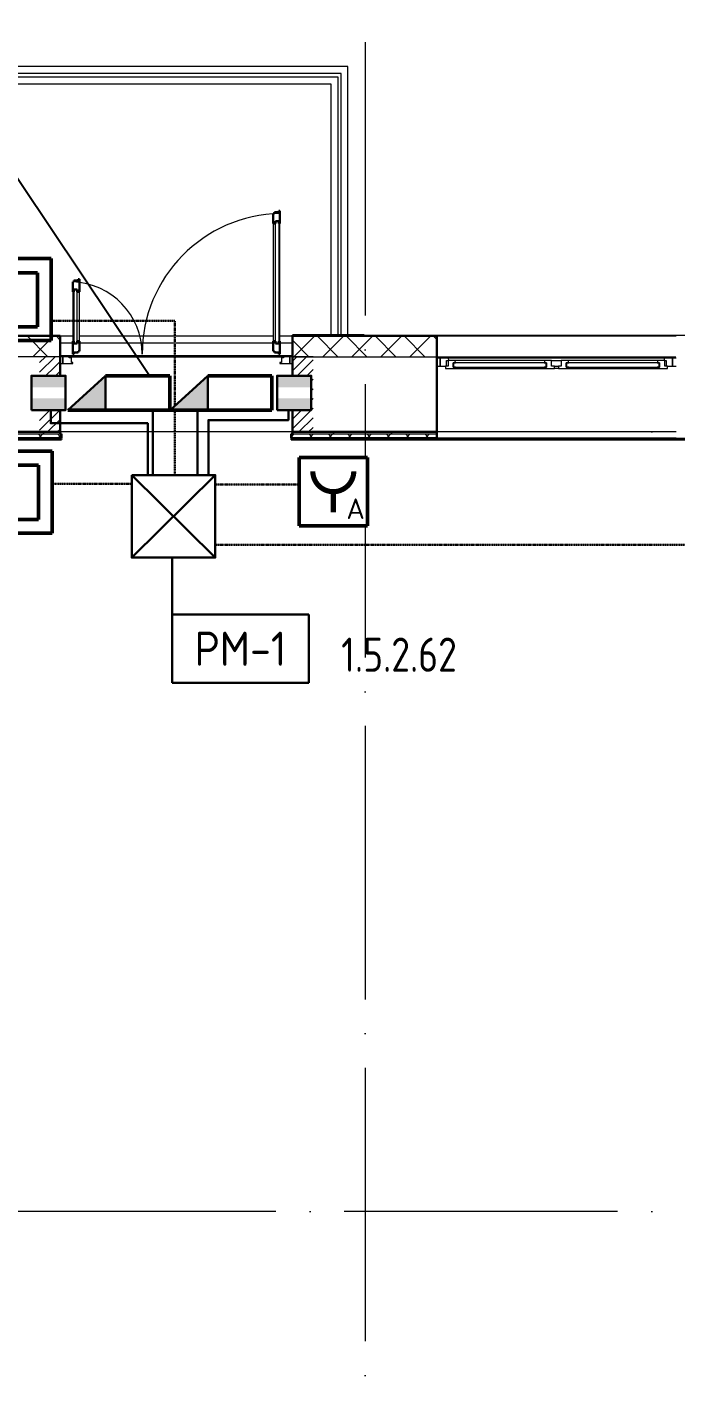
# Model space of a CAD drawing. Header units: millimetres. Extents: x -325553 to 627452, y -28539 to 738858.
# Drawn here: x 111744 to 116491, y 191693 to 201580 of the extents above; entities that cross this region are included whole.
import ezdxf
from ezdxf.enums import TextEntityAlignment as Align

# ---------------------------------------------------------------- set-up
doc = ezdxf.new("R2010")
doc.units = ezdxf.units.MM
doc.set_wipeout_variables(frame=1)
for name, pattern in [('ADSK_Линия сетки', [25, 20, -2.5, 0, -2.5]), ('ADSK_Штриховая_ш2 п1_5', [4.5, 3, -1.5]), ('штриховаяX2', [1.5, 1, -0.5])]:
    doc.linetypes.add(name, pattern=pattern)
for name, color, linetype, lineweight in [('_ Окна', 7, 'Continuous', 9), ('RC-Извещатели_охранные', 5, 'Continuous', 30), ('RC-Линии_связи-Адресные', 5, 'Continuous', 30), ('RC-Прочее_оборудование', 5, 'Continuous', 30), ('Двери', 252, 'Continuous', 9), ('Лестницы', 252, 'Continuous', 9), ('Ограждение', 252, 'Continuous', 9), ('Окна', 252, 'Continuous', 9), ('Оси', 252, 'Continuous', 9), ('СКУД', 1, 'Continuous', 30), ('Стены внутренние', 7, 'Continuous', 18), ('Стены наружные', 7, 'Continuous', 18), ('Стены штриховка', 7, 'Continuous', 9)]:
    doc.layers.add(name, color=color, linetype=linetype, lineweight=lineweight)
doc.layers.add('Двери открывание', color=7, linetype='Continuous', lineweight=9, true_color=0xc0c0c0)
doc.styles.add('ISOCPEUR', font='isocpeur.ttf', dxfattribs={"width": 0.9, "height": 350})
doc.styles.add('RubezhCAD', font='', dxfattribs={"oblique": 10})
doc.styles.get("Standard").update_dxf_attribs({"font": ''})
doc.styles.get('RubezhCAD').set_extended_font_data('GOST type A')
doc.styles.get('Standard').set_extended_font_data('GOST type B')

# ---------------------------------------------------------------- blocks, each defined once
blk = doc.blocks.new('2 этаж')
at = {"layer": 'Двери', "lineweight": 18, "true_color": 0x636466}
h = blk.add_hatch(dxfattribs=at)
h.set_pattern_fill('FP_2', color=251, style=0, pattern_type=2)
h.set_pattern_definition([(45, (111971.006, 28635.747), (-35.3553, 35.3553), [])])
h.paths.add_polyline_path([(113096, 28360.7), (113096, 28910.7), (112946, 28910.7), (112946, 28360.7)])
h.paths.add_polyline_path([(111096, 28360.7), (111246, 28360.7), (111246, 28910.7), (111096, 28910.7), (111096, 28383.2)])
at = {"layer": '_ Окна', "color": 251, "true_color": 0x636466}
for p, q in [((114026, 28900.7), (114001, 28900.7)), ((114026, 28842.7), (114026, 28900.7)), ((115751, 28900.7), (115726, 28900.7)), ((115726, 28900.7), (115726, 28842.7)), ((114001, 28842.7), (114026, 28842.7)), ((114124, 28866.7), (114121, 28866.7)), ((114121, 28866.7), (114121, 28834.7)), ((114121, 28834.7), (114124, 28834.7)), ((114801, 28866.7), (114124, 28866.7)), ((114124, 28866.7), (114124, 28834.7)), ((114124, 28834.7), (114124, 28866.7)), ((114124, 28834.7), (114801, 28834.7)), ((114801, 28834.7), (114801, 28866.7)), ((114801, 28866.7), (114801, 28834.7)), ((114804, 28866.7), (114801, 28866.7)), ((114801, 28834.7), (114804, 28834.7)), ((114804, 28834.7), (114804, 28866.7)), ((114951, 28866.7), (114948, 28866.7)), ((114948, 28866.7), (114948, 28834.7)), ((114948, 28834.7), (114951, 28834.7)), ((115628, 28866.7), (114951, 28866.7)), ((114951, 28866.7), (114951, 28834.7)), ((114951, 28834.7), (114951, 28866.7)), ((114951, 28834.7), (115628, 28834.7)), ((115628, 28834.7), (115628, 28866.7)), ((115628, 28866.7), (115628, 28834.7)), ((115631, 28866.7), (115628, 28866.7)), ((115628, 28834.7), (115631, 28834.7)), ((115631, 28834.7), (115631, 28866.7)), ((115726, 28842.7), (115751, 28842.7))]:
    blk.add_line(p, q, dxfattribs=at)
at = {"layer": '_ Окна', "color": 251, "lineweight": 18, "true_color": 0x636466}
for p, q in [((114085.5, 28900.7), (114026, 28900.7)), ((114026, 28900.7), (114026, 28842.7)), ((114072, 28842.7), (114072, 28883.7)), ((114072, 28883.7), (114084, 28883.7)), ((114084, 28883.7), (114084, 28842.7)), ((114134.5, 28883.7), (114084, 28883.7)), ((114090, 28883.7), (114085.5, 28900.7)), ((114139, 28866.7), (114134.5, 28883.7)), ((114790.6, 28883.7), (114786, 28866.7)), ((114841, 28883.7), (114790.6, 28883.7)), ((114841, 28842.7), (114841, 28883.7)), ((114911, 28883.7), (114911, 28842.7)), ((114961.5, 28883.7), (114911, 28883.7)), ((114966, 28866.7), (114961.5, 28883.7)), ((115617.6, 28883.7), (115613, 28866.7)), ((115668, 28883.7), (115617.6, 28883.7)), ((115666.6, 28900.7), (115662, 28883.7)), ((115726, 28900.7), (115666.6, 28900.7)), ((115668, 28842.7), (115668, 28883.7)), ((115668, 28883.7), (115680, 28883.7)), ((115680, 28883.7), (115680, 28842.7)), ((115726, 28842.7), (115726, 28900.7)), ((114026, 28842.7), (114064, 28842.7)), ((114084, 28842.7), (114064, 28842.7)), ((114064, 28842.7), (114064, 28825.7)), ((114064, 28825.7), (114120, 28825.7)), ((114120, 28825.7), (114121, 28826.7)), ((114121, 28834.7), (114121, 28866.7)), ((114121, 28866.7), (114139, 28866.7)), ((114139, 28834.7), (114121, 28834.7)), ((114121, 28826.7), (114122, 28825.7)), ((114122, 28825.7), (114136.6, 28825.7)), ((114136.6, 28825.7), (114139, 28834.7)), ((114786, 28866.7), (114804, 28866.7)), ((114804, 28834.7), (114786, 28834.7)), ((114786, 28834.7), (114788.4, 28825.7)), ((114788.4, 28825.7), (114803, 28825.7)), ((114803, 28825.7), (114804, 28826.7)), ((114804, 28866.7), (114804, 28834.7)), ((114804, 28826.7), (114805, 28825.7)), ((114805, 28825.7), (114861, 28825.7)), ((114861, 28842.7), (114841, 28842.7)), ((114861, 28825.7), (114861, 28842.7)), ((114911, 28842.7), (114891, 28842.7)), ((114891, 28842.7), (114891, 28825.7)), ((114891, 28825.7), (114947, 28825.7)), ((114947, 28825.7), (114948, 28826.7)), ((114948, 28834.7), (114948, 28866.7)), ((114948, 28866.7), (114966, 28866.7)), ((114966, 28834.7), (114948, 28834.7)), ((114948, 28826.7), (114949, 28825.7)), ((114949, 28825.7), (114963.6, 28825.7)), ((114963.6, 28825.7), (114966, 28834.7)), ((115613, 28866.7), (115631, 28866.7)), ((115631, 28834.7), (115613, 28834.7)), ((115613, 28834.7), (115615.4, 28825.7)), ((115615.4, 28825.7), (115630, 28825.7)), ((115630, 28825.7), (115631, 28826.7)), ((115631, 28866.7), (115631, 28834.7)), ((115631, 28826.7), (115632, 28825.7)), ((115632, 28825.7), (115688, 28825.7)), ((115688, 28842.7), (115668, 28842.7)), ((115688, 28825.7), (115688, 28842.7)), ((115688, 28842.7), (115726, 28842.7))]:
    blk.add_line(p, q, dxfattribs=at)
at = {"layer": 'Двери', "color": 251, "lineweight": 30, "true_color": 0x636466}
for p, q in [((112813, 29958.7), (112804, 29958.7)), ((112804, 29958.7), (112804, 29884.7)), ((112845, 29968.7), (112813, 29968.7)), ((112813, 29968.7), (112813, 29958.7)), ((112854, 29978.7), (112845, 29978.7)), ((112845, 29978.7), (112845, 29968.7)), ((112854, 29884.7), (112854, 29978.7)), ((112804, 29884.7), (112821, 29884.7)), ((112821, 29884.7), (112821, 29902.7)), ((112821, 29902.7), (112845, 29902.7)), ((112845, 29902.7), (112845, 29884.7)), ((112845, 29884.7), (112854, 29884.7)), ((111379, 29468.7), (111347, 29468.7)), ((111347, 29468.7), (111347, 29458.7)), ((111388, 29478.7), (111379, 29478.7)), ((111379, 29478.7), (111379, 29468.7)), ((111388, 29384.7), (111388, 29478.7)), ((111347, 29458.7), (111338, 29458.7)), ((111338, 29458.7), (111338, 29384.7)), ((111347, 29384.7), (111338, 29384.7)), ((111347, 29402.7), (111347, 29384.7)), ((111371, 29402.7), (111347, 29402.7)), ((111371, 29384.7), (111371, 29402.7)), ((111388, 29384.7), (111371, 29384.7)), ((111338, 29024.7), (111338, 28930.7)), ((111347, 29024.7), (111338, 29024.7)), ((111347, 29006.7), (111347, 29024.7)), ((111371, 29006.7), (111347, 29006.7)), ((111371, 29024.7), (111371, 29006.7)), ((111388, 29024.7), (111371, 29024.7)), ((111388, 28950.7), (111388, 29024.7)), ((112804, 29024.7), (112804, 28950.7)), ((112804, 29024.7), (112821, 29024.7)), ((112821, 29024.7), (112821, 29006.7)), ((112821, 29006.7), (112845, 29006.7)), ((112845, 29024.7), (112854, 29024.7)), ((112845, 29006.7), (112845, 29024.7)), ((112854, 28930.7), (112854, 29024.7)), ((111338, 28930.7), (111347, 28930.7)), ((111347, 28930.7), (111347, 28940.7)), ((111347, 28940.7), (111379, 28940.7)), ((111379, 28940.7), (111379, 28950.7)), ((111379, 28950.7), (111388, 28950.7)), ((112804, 28950.7), (112813, 28950.7)), ((112813, 28950.7), (112813, 28940.7)), ((112813, 28940.7), (112845, 28940.7)), ((112845, 28940.7), (112845, 28930.7)), ((112845, 28930.7), (112854, 28930.7))]:
    blk.add_line(p, q, dxfattribs=at)
at = {"layer": 'Двери', "color": 251, "true_color": 0x636466}
for p, q in [((112804, 29884.7), (112804, 29024.7)), ((112821, 29006.7), (112821, 29902.7)), ((112821, 29902.7), (112845, 29902.7)), ((112845, 29902.7), (112845, 29006.7)), ((112854, 29024.7), (112854, 29884.7)), ((111338, 29384.7), (111338, 29024.7)), ((111347, 29402.7), (111347, 29006.7)), ((111371, 29402.7), (111347, 29402.7)), ((111371, 29006.7), (111371, 29402.7)), ((111388, 29024.7), (111388, 29384.7)), ((111347, 29006.7), (111371, 29006.7)), ((112845, 29006.7), (112821, 29006.7)), ((111246, 28910.7), (111246, 28860.7)), ((111266, 28910.7), (111246, 28910.7)), ((111266, 28860.7), (111266, 28910.7)), ((111313, 28910.7), (111266, 28910.7)), ((111266, 28910.7), (111266, 28860.7)), ((111313, 28901.7), (111313, 28910.7)), ((111328, 28901.7), (111313, 28901.7)), ((111328, 28869.7), (111328, 28901.7)), ((112879, 28901.7), (112864, 28901.7)), ((112864, 28901.7), (112864, 28869.7)), ((112879, 28910.7), (112879, 28901.7)), ((112926, 28910.7), (112879, 28910.7)), ((112946, 28910.7), (112926, 28910.7)), ((112926, 28910.7), (112926, 28860.7)), ((112926, 28860.7), (112926, 28910.7)), ((112946, 28860.7), (112946, 28910.7)), ((111246, 28860.7), (111266, 28860.7)), ((111266, 28860.7), (111338, 28860.7)), ((111338, 28869.7), (111328, 28869.7)), ((111338, 28860.7), (111338, 28869.7)), ((112864, 28869.7), (112854, 28869.7)), ((112854, 28869.7), (112854, 28860.7)), ((112854, 28860.7), (112926, 28860.7)), ((112926, 28860.7), (112946, 28860.7))]:
    blk.add_line(p, q, dxfattribs=at)
at = {"layer": 'Двери', "color": 251, "linetype": 'ADSK_Штриховая_ш2 п1_5', "true_color": 0x636466}
for p, q in [((111246, 28910.7), (111096, 28910.7)), ((111246, 28360.7), (111246, 28910.7)), ((113096, 28910.7), (112946, 28910.7)), ((112946, 28910.7), (112946, 28360.7)), ((111096, 28360.7), (111246, 28360.7)), ((112946, 28360.7), (113096, 28360.7))]:
    blk.add_line(p, q, dxfattribs=at)
at = {"layer": 'Двери открывание', "color": 251, "true_color": 0x636466}
for centre, radius, start, end in [((112874, 28930.7), 1028, 91.11477, 180), ((111318, 28930.7), 528, 0, 87.82919)]:
    blk.add_arc(centre, radius, start, end, dxfattribs=at)
at = {"layer": 'Лестницы', "color": 251, "true_color": 0x636466}
for p, q in [((113351.3, 31032.7), (110626, 31032.7)), ((113301.3, 30982.7), (110676, 30982.7)), ((113301.3, 29067.7), (113301.3, 30982.7)), ((113351.3, 29067.7), (113351.3, 31032.7)), ((111246, 29062.7), (111338, 29062.7)), ((111246, 29012.7), (111338, 29012.7)), ((111388, 29062.7), (112804, 29062.7)), ((111388, 29012.7), (112804, 29012.7)), ((112854, 29062.7), (112946, 29062.7)), ((112854, 29012.7), (112946, 29012.7))]:
    blk.add_line(p, q, dxfattribs=at)
at = {"layer": 'Ограждение', "color": 251, "true_color": 0x636466}
for p, q in [((110701, 30957.7), (113276.3, 30957.7)), ((113276.3, 30957.7), (113276.3, 29067.7)), ((110751, 30907.7), (113226.3, 30907.7)), ((113226.3, 30907.7), (113226.3, 29067.7))]:
    blk.add_line(p, q, dxfattribs=at)
at = {"layer": 'Окна', "color": 251, "true_color": 0x636466}
for p, q in [((115666.6, 28900.7), (114085.5, 28900.7)), ((114790.6, 28883.7), (114134.5, 28883.7)), ((114841, 28883.7), (114910.8, 28883.7)), ((115617.6, 28883.7), (114961.5, 28883.7)), ((114120, 28825.7), (114122, 28825.7)), ((114136.6, 28825.7), (114788.4, 28825.7)), ((114803, 28825.7), (114805, 28825.7)), ((114861, 28842.7), (114891, 28842.7)), ((114891, 28825.7), (114861, 28825.7)), ((114947, 28825.7), (114949, 28825.7)), ((114963.6, 28825.7), (115615.4, 28825.7)), ((115630, 28825.7), (115632, 28825.7))]:
    blk.add_line(p, q, dxfattribs=at)
at = {"layer": 'Оси', "color": 251, "linetype": 'ADSK_Линия сетки', "ltscale": 100, "true_color": 0x636466}
for p, q in [((113476, 33711.4), (113476, 16056.5)), ((165326, 28360.7), (93603.7, 28360.7)), ((165326, 22660.7), (93565.9, 22660.7))]:
    blk.add_line(p, q, dxfattribs=at)
at = {"layer": 'Стены внутренние', "color": 251, "lineweight": 30, "true_color": 0x636466}
for p, q in [((110141, 29062.7), (111246, 29062.7)), ((111246, 28360.7), (111246, 29062.7)), ((112946, 28360.7), (112946, 29062.7)), ((114001, 29062.7), (112946, 29062.7)), ((114001, 28360.7), (114001, 29062.7)), ((111246, 28360.7), (110141, 28360.7)), ((114001, 28360.7), (112946, 28360.7))]:
    blk.add_line(p, q, dxfattribs=at)
at = {"layer": 'Стены внутренние', "color": 251, "linetype": 'Continuous', "lineweight": 9, "true_color": 0x636466}
for p, q in [((111156.5, 28910.7), (111006.5, 29060.7)), ((111047, 28910.7), (111197, 29060.7)), ((111244, 29035.4), (111218.6, 29060.7)), ((112946.5, 29054.5), (112946, 29055.4)), ((113065.7, 28910.7), (112948, 29028.4)), ((112956.1, 28910.7), (113106.1, 29060.7)), ((113086.2, 29062.7), (113085, 29060.7)), ((113277.8, 28910.7), (113127.8, 29060.7)), ((113168.3, 28910.7), (113318.3, 29060.7)), ((113489.9, 28910.7), (113339.9, 29060.7)), ((113380.4, 28910.7), (113530.4, 29060.7)), ((113529.5, 29060.7), (113528.3, 29062.7)), ((113702.1, 28910.7), (113552.1, 29060.7)), ((113592.5, 28910.7), (113742.5, 29060.7)), ((113914.2, 28910.7), (113764.2, 29060.7)), ((113804.7, 28910.7), (113954.7, 29060.7)), ((113999, 29038.1), (113976.3, 29060.7))]:
    blk.add_line(p, q, dxfattribs=at)
at = {"layer": 'Стены внутренние', "color": 251, "true_color": 0x636466}
for p, q in [((114001, 29062.7), (115751, 29062.7)), ((111246, 28910.7), (110141, 28910.7)), ((111246, 28920.7), (112946, 28920.7)), ((111313, 28910.7), (112879, 28910.7)), ((112946, 28910.7), (115750, 28910.7)), ((112946, 28360.7), (111246, 28360.7)), ((115751, 28360.7), (114001, 28360.7))]:
    blk.add_line(p, q, dxfattribs=at)
at = {"layer": 'Стены наружные', "color": 251, "lineweight": 30, "true_color": 0x636466}
for p, q in [((113471, 29067.7), (112946, 29067.7)), ((112946, 29067.7), (112946, 29062.7)), ((112946, 29062.7), (113471, 29062.7)), ((113471, 29067.7), (113471, 29062.7)), ((107721, 28310.7), (111256, 28310.7)), ((111256, 28305.7), (107721, 28305.7)), ((111256, 28315.7), (110141, 28315.7)), ((111246, 28345.7), (111246, 28360.7)), ((111246, 28345.7), (111256, 28345.7)), ((111256, 28315.7), (111256, 28345.7)), ((111256, 28305.7), (111256, 28310.7)), ((112936, 28345.7), (112946, 28345.7)), ((112936, 28315.7), (112936, 28345.7)), ((114001, 28315.7), (112936, 28315.7)), ((130071, 28310.7), (112936, 28310.7)), ((112936, 28305.7), (112936, 28310.7)), ((112936, 28305.7), (130071, 28305.7)), ((112946, 28345.7), (112946, 28360.7)), ((114001, 28315.7), (114001, 28360.7))]:
    blk.add_line(p, q, dxfattribs=at)
at = {"layer": 'Стены наружные', "color": 251, "linetype": 'Continuous', "lineweight": 9, "true_color": 0x636466}
for p, q in [((113089.1, 29067.7), (113086.2, 29062.7)), ((111115.1, 28315.7), (111085.1, 28345.7)), ((111088.4, 28315.7), (111118.4, 28345.7)), ((111118.4, 28345.7), (111133.4, 28360.7)), ((111256, 28316.3), (111226.5, 28345.7)), ((111229.8, 28315.7), (111256, 28342)), ((112936, 28324.9), (112956.8, 28345.7)), ((112953.6, 28315.7), (112936, 28333.3)), ((113095, 28315.7), (113065, 28345.7)), ((113068.3, 28315.7), (113098.3, 28345.7)), ((113236.4, 28315.7), (113206.4, 28345.7)), ((113209.7, 28315.7), (113239.7, 28345.7)), ((113239.7, 28345.7), (113254.7, 28360.7)), ((113377.8, 28315.7), (113347.8, 28345.7)), ((113351.1, 28315.7), (113381.1, 28345.7)), ((113519.3, 28315.7), (113489.3, 28345.7)), ((113492.5, 28315.7), (113522.5, 28345.7)), ((113660.7, 28315.7), (113630.7, 28345.7)), ((113633.9, 28315.7), (113663.9, 28345.7)), ((113663.9, 28345.7), (113678.9, 28360.7)), ((113802.1, 28315.7), (113772.1, 28345.7)), ((113775.4, 28315.7), (113805.4, 28345.7)), ((113943.5, 28315.7), (113913.5, 28345.7)), ((113916.8, 28315.7), (113946.8, 28345.7))]:
    blk.add_line(p, q, dxfattribs=at)
at = {"layer": 'Стены наружные', "color": 251, "true_color": 0x636466}
for p, q in [((113476, 29067.7), (119071, 29067.7)), ((113476, 29062.7), (113476, 29067.7)), ((114001, 29067.7), (114001, 29062.7)), ((115751, 29062.7), (114001, 29062.7)), ((115751, 28315.7), (114001, 28315.7))]:
    blk.add_line(p, q, dxfattribs=at)
at = {"layer": 'Стены штриховка', "color": 251, "true_color": 0x636466}
for p, q in [((110143, 29060.7), (111244, 29060.7)), ((111244, 29060.7), (111244, 28910.7)), ((112948, 28910.7), (112948, 29060.7)), ((112948, 29060.7), (113999, 29060.7)), ((113999, 29060.7), (113999, 28986.7)), ((113999, 28986.7), (114001, 28986.7)), ((110141, 28345.7), (111246, 28345.7)), ((112946, 28345.7), (114001, 28345.7))]:
    blk.add_line(p, q, dxfattribs=at)
blk = doc.blocks.new('*U1245')
blk.add_wipeout([(-509.8, -125), (-234.3, 125), (234.2, 125), (234.2, -125)]).dxf.layer = 'СКУД'
at = {"layer": 'СКУД'}
h = blk.add_hatch(color=256, dxfattribs=at)
h.dxf.hatch_style = 1
h.set_gradient(color1=(255, 0, 0), color2=(255, 0, 0), tint=1)
h.paths.add_polyline_path([(-509.8, -125), (-234.3, -125), (-234.3, 125)])
at = {"layer": 'СКУД', "lineweight": 50}
for p, q in [((234.2, 125), (-234.3, 125)), ((-509.8, -125), (234.2, -125))]:
    blk.add_line(p, q, dxfattribs=at)
at = {"layer": 'СКУД'}
blk.add_line((234.2, -125), (234.2, 125), dxfattribs=at)
for points in [[(-509.8, -125), (-234.3, 125)], [(-234.3, 125), (-234.3, -125)]]:
    blk.add_lwpolyline(points, dxfattribs=at)
at = {"layer": 'СКУД', "lineweight": 50}
blk.add_lwpolyline([(234.2, -125), (234.2, 125)], dxfattribs=at)
blk = doc.blocks.new('*U1246')
blk.add_wipeout([(-509.8, -125), (-234.3, 125), (234.2, 125), (234.2, -125)]).dxf.layer = 'СКУД'
at = {"layer": 'СКУД'}
h = blk.add_hatch(color=256, dxfattribs=at)
h.dxf.hatch_style = 1
h.set_gradient(color1=(255, 0, 0), color2=(255, 0, 0), tint=1)
h.paths.add_polyline_path([(-509.8, -125), (-234.3, -125), (-234.3, 125)])
at = {"layer": 'СКУД', "lineweight": 50}
for p, q in [((234.2, 125), (-234.3, 125)), ((-509.8, -125), (234.2, -125))]:
    blk.add_line(p, q, dxfattribs=at)
at = {"layer": 'СКУД'}
blk.add_line((234.2, -125), (234.2, 125), dxfattribs=at)
for points in [[(-509.8, -125), (-234.3, 125)], [(-234.3, 125), (-234.3, -125)]]:
    blk.add_lwpolyline(points, dxfattribs=at)
at = {"layer": 'СКУД', "lineweight": 50}
blk.add_lwpolyline([(234.2, -125), (234.2, 125)], dxfattribs=at)
blk = doc.blocks.new('RC-UGO-IOM-01')
at = {"layer": 'RC-Извещатели_охранные'}
blk.add_point((0, 0), dxfattribs=at)
blk.add_wipeout([(2.5, -2.5), (2.5, 2.5), (-2.5, 2.5), (-2.5, -2.5)]).dxf.layer = 'RC-Извещатели_охранные'
blk.add_wipeout([(-2.5, -2.5), (-2.5, 2.5), (2.5, 2.5), (2.5, -2.5)]).dxf.layer = 'RC-Извещатели_охранные'
h = blk.add_hatch(color=256, dxfattribs=at)
h.dxf.hatch_style = 1
h.paths.add_polyline_path([(2.5, 0.8), (2.5, 2.51), (-2.5, 2.5), (-2.5, 0.8)])
h = blk.add_hatch(color=256, dxfattribs=at)
h.dxf.hatch_style = 1
h.paths.add_polyline_path([(2.5, -2.5), (2.5, -0.79), (-2.5, -0.8), (-2.5, -2.5)])
blk.add_lwpolyline([(-2.5, -2.5), (2.5, -2.5), (2.5, 2.5), (-2.5, 2.5)], close=True, dxfattribs=at)
blk.add_attdef('PSTN', text='', height=2.5, dxfattribs=at).set_placement((0.98, 2.6), align=Align.BOTTOM_LEFT)
blk = doc.blocks.new('считыватель')
at = {"layer": 'СКУД', "linetype": 'ByBlock', "lineweight": 50, "ltscale": 100}
for p, q in [((-165.4, -250), (-165.4, 250)), ((165.4, 250), (-165.4, 250)), ((165.4, 250), (165.4, -250)), ((-82.7, 163.4), (82.7, 163.4)), ((-82.7, -167.3), (-82.7, 163.4)), ((82.7, 163.4), (82.7, -167.3)), ((82.7, -167.3), (-82.7, -167.3)), ((165.4, -250), (-165.4, -250))]:
    blk.add_line(p, q, dxfattribs=at)
blk = doc.blocks.new('УДП 513-10 исп. 01 АР')
at = {"color": 6, "lineweight": 50}
blk.add_wipeout([(-250, 250), (250, 250), (250, -250), (-250, -250)], dxfattribs=at).dxf.layer = 'СКУД'
at = {"layer": 'СКУД', "color": 6, "lineweight": 50, "ltscale": 30}
for p, q in [((-250, -250), (-250, 250)), ((-250, 250), (250, 250)), ((250, 250), (250, -250)), ((250, -250), (-250, -250))]:
    blk.add_line(p, q, dxfattribs=at)
at = {"layer": 'СКУД', "color": 6, "linetype": 'Continuous', "lineweight": 50, "ltscale": 30, "const_width": 37.5}
blk.add_lwpolyline([(-150, 150, 1), (150, 150, 1)], format="xyb", dxfattribs=at)
blk.add_lwpolyline([(0, 0), (0, -150)], dxfattribs=at)
at = {"layer": 'СКУД', "color": 6, "lineweight": 50, "style": 'ISOCPEUR'}
blk.add_text('А', height=150, dxfattribs=at).set_placement((96, -199.3))
blk = doc.blocks.new('РМ1')
at = {"layer": 'RC-Прочее_оборудование'}
blk.add_point((0, 0), dxfattribs=at)
blk.add_attdef('PSTN', text='', height=2.5, dxfattribs=at).set_placement((5.721, 2.541), align=Align.BOTTOM_CENTER)
blk.add_wipeout([(4.999, 2.501), (4.999, -2.501), (-4.999, -2.501), (-4.999, 2.501)]).dxf.layer = 'RC-Прочее_оборудование'
blk.add_wipeout([(-4.999, -2.501), (-4.999, 2.501), (4.999, 2.501), (4.999, -2.501)]).dxf.layer = 'RC-Прочее_оборудование'
for p, q in [((-4.999, 2.501), (4.999, 2.501)), ((-4.999, -2.501), (-4.999, 2.501)), ((-4.999, 2.501), (-4.999, 2.501)), ((4.999, 2.501), (4.999, -2.501)), ((4.999, -2.501), (-4.999, -2.501))]:
    blk.add_line(p, q, dxfattribs=at)
at = {"layer": 'RC-Прочее_оборудование', "ltscale": 100, "style": 'ISOCPEUR', "width": 0.9}
blk.add_text('РМ-1', height=2.5, dxfattribs=at).set_placement((0.001, -0.001), align=Align.MIDDLE)

msp = doc.modelspace()

# ---------------------------------------------------------------- linework, layer by layer
at = {"color": 7}
msp.add_lwpolyline([(109068.7, 204368.2), (112798.1, 198795.3)], dxfattribs=at)
at = {"color": 6, "lineweight": 30}
for points in [[(112627.5, 198302.7), (112627.5, 198682.5), (111918.3, 198682.5), (111918.3, 198779.1)], [(112665.6, 198302.7), (112665.6, 198779.1)], [(112991.5, 198302.7), (112991.5, 198779.1)], [(113070.6, 198302.7), (113070.6, 198705.3), (113656.6, 198705.3), (113657.7, 198779.1)]]:
    msp.add_lwpolyline(points, dxfattribs=at)
at = {"color": 7, "lineweight": 30}
msp.add_lwpolyline([(112510.5, 198302.7), (113121.1, 198302.7), (113121.1, 197699.9), (112510.5, 197699.9)], close=True, dxfattribs=at)
for points in [[(112510.5, 197699.9), (113121.1, 198302.7)], [(112510.5, 198302.7), (113121.1, 197699.9)]]:
    msp.add_lwpolyline(points, dxfattribs=at)
at = {"color": 1, "lineweight": 30}
msp.add_lwpolyline([(112804.8, 197033.5), (112804.8, 197699.9)], dxfattribs=at)
at = {"layer": 'RC-Линии_связи-Адресные', "color": 4, "linetype": 'штриховаяX2', "ltscale": 2}
for p, q in [((111921.1, 199432.2), (112824.6, 199432.2)), ((112824.6, 199432.2), (112824.6, 198302.7)), ((112510.5, 198239.9), (111928.7, 198239.9))]:
    msp.add_line(p, q, dxfattribs=at)
at = {"layer": 'RC-Линии_связи-Адресные', "color": 92, "linetype": 'штриховаяX2', "ltscale": 2}
msp.add_line((113121.1, 198235.2), (113734.5, 198235.2), dxfattribs=at)
at = {"layer": 'RC-Линии_связи-Адресные', "color": 3, "linetype": 'штриховаяX2', "ltscale": 2}
msp.add_line((113121.1, 197793.3), (130177.1, 197793.3), dxfattribs=at)

# ---------------------------------------------------------------- block references
msp.add_blockref('2 этаж', (740.6, 170258))
at = {"layer": 'СКУД', "xscale": 1.2, "yscale": 1.2, "zscale": 1.2}
for p in [(111722.7, 199587.2), (111730.2, 198178.6)]:
    msp.add_blockref('считыватель', p, dxfattribs=at)

# ---------------------------------------------------------------- next in the draw order: block references
ref = msp.add_blockref('РМ1', (113304.8, 197033.5), dxfattribs=dict(xscale=100, yscale=100, zscale=100))
ref.add_attrib('PSTN', '1.5.2.62', dxfattribs={"layer": 'RC-Прочее_оборудование', "color": 0, "height": 250, "style": 'RubezhCAD'}).set_placement((114465.4, 197114.9), align=Align.TOP_CENTER)
at = {"layer": 'RC-Извещатели_охранные', "color": 1, "ltscale": 0.01, "xscale": 50, "yscale": 50, "zscale": 50}
for p in [(111901.2, 198904.1), (113698.8, 198904.1)]:
    msp.add_blockref('RC-UGO-IOM-01', p, dxfattribs=at)
at = {"layer": 'СКУД'}
msp.add_blockref('УДП 513-10 исп. 01 АР', (113984.5, 198181.7), dxfattribs=at)

# ---------------------------------------------------------------- next in the draw order: block references
msp.add_blockref('*U1245', (112553.8, 198904.1), dxfattribs=at)

# ---------------------------------------------------------------- next in the draw order: block references
msp.add_blockref('*U1246', (113300.1, 198904.1), dxfattribs=at)

doc.saveas('drawing.dxf')
